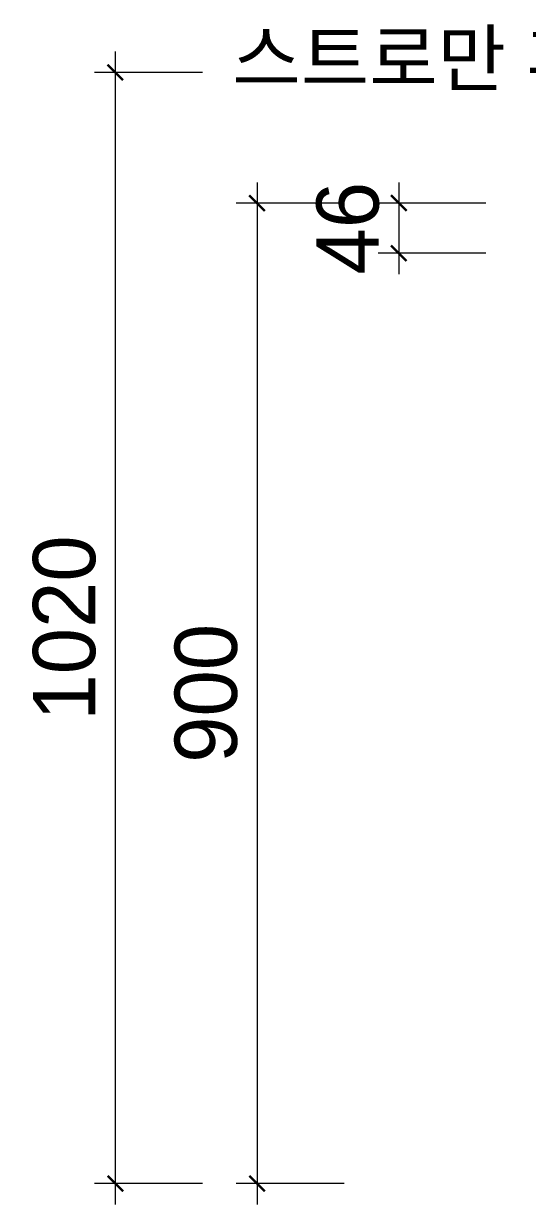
# Model space of a CAD drawing. Header units: millimetres. Extents: x 0 to 28440, y -12508 to -2066.
# Drawn here: x 15032 to 15494, y -11682 to -10598 of the extents above; entities that cross this region are included whole.
import ezdxf

# ---------------------------------------------------------------- set-up
doc = ezdxf.new("R2010")
doc.units = ezdxf.units.MM
doc.layers.add('SH-尺寸标注', color=32, linetype='Continuous')
doc.layers.add('SH-文字标注', color=2, linetype='Continuous', lineweight=13)
doc.styles.get("Standard").update_dxf_attribs({"font": 'GothicA1-Regular.ttf'})
doc.styles.add('T_7_Arial', font='', dxfattribs={"height": 62.5})
doc.styles.get('T_7_Arial').set_extended_font_data('Gothic A1')
doc.dimstyles.new('D_8_1.4', dxfattribs={"dimtxt": 57.14286, "dimasz": 14.285715, "dimexe": 19.04762, "dimexo": 0, "dimgap": 0, "dimtad": 1, "dimdec": 0, "dimzin": 1, "dimdsep": 46, "dimtxsty": 'Standard', "dimblk": 'ARCHTICK', "dimcen": 0.09, "dimdle": 19.04762, "dimclrd": 32, "dimclre": 32, "dimclrt": 2, "dimadec": 0, "dimazin": 0, "dimtfac": 1, "dimtdec": 4, "dimtix": 1, "dimtmove": 2, "dimatfit": 3, "dimfxl": 80.000002, "dimfxlon": 1, "dimtolj": 1, "dimtzin": 0, "dimlwd": 9, "dimlwe": 9, "dimarcsym": 0})

# ---------------------------------------------------------------- blocks, each defined once
blk = doc.blocks.new('_ArchTick')
at = {"color": 0, "linetype": 'ByBlock', "const_width": 0.15}
blk.add_lwpolyline([(-0.5, -0.5), (0.5, 0.5)], dxfattribs=at)
blk = doc.blocks.new('*D186')
at = {"layer": 'Defpoints', "color": 0}
for p in [(15326.2, -10762.7), (15246.2, -11662.7), (15326.2, -11662.7)]:
    blk.add_point(p, dxfattribs=at)
at = {"layer": 'SH-尺寸标注', "color": 32, "linetype": 'Continuous', "lineweight": 9}
for p, q in [((15246.2, -10743.7), (15246.2, -11681.8)), ((15326.2, -10762.7), (15227.2, -10762.7)), ((15326.2, -11662.7), (15227.2, -11662.7))]:
    blk.add_line(p, q, dxfattribs=at)
at = {"layer": 'SH-尺寸标注', "color": 32, "lineweight": 9, "xscale": 14.28571493455343, "yscale": 14.28571493455343, "zscale": 14.28571493455343}
for p, rotation in [((15246.2, -10762.7), 90), ((15246.2, -11662.7), 270)]:
    blk.add_blockref('_ArchTick', p, dxfattribs=dict(at, rotation=rotation))
at = {"layer": 'SH-尺寸标注', "color": 2, "insert": (15199.6, -11212.7), "char_height": 57.14, "attachment_point": 5, "rotation": 90}
blk.add_mtext('\\A1;900', dxfattribs=at)
blk = doc.blocks.new('*D185')
at = {"layer": 'Defpoints', "color": 0}
for p in [(15456.2, -10762.7), (15376.2, -10808.7), (15456.2, -10808.7)]:
    blk.add_point(p, dxfattribs=at)
at = {"layer": 'SH-尺寸标注', "color": 32, "linetype": 'Continuous', "lineweight": 9}
for p, q in [((15376.2, -10743.7), (15376.2, -10827.8)), ((15456.2, -10762.7), (15357.2, -10762.7)), ((15456.2, -10808.7), (15357.2, -10808.7))]:
    blk.add_line(p, q, dxfattribs=at)
at = {"layer": 'SH-尺寸标注', "color": 32, "lineweight": 9, "xscale": 14.28571493455343, "yscale": 14.28571493455343, "zscale": 14.28571493455343}
for p, rotation in [((15376.2, -10762.7), 90), ((15376.2, -10808.7), 270)]:
    blk.add_blockref('_ArchTick', p, dxfattribs=dict(at, rotation=rotation))
at = {"layer": 'SH-尺寸标注', "color": 2, "insert": (15329.6, -10785.7), "char_height": 57.14, "attachment_point": 5, "rotation": 90}
blk.add_mtext('\\A1;46', dxfattribs=at)
blk = doc.blocks.new('*D177')
at = {"layer": 'Defpoints', "color": 0}
for p in [(15196.2, -10642.7), (15116.2, -11662.7), (15196.2, -11662.7)]:
    blk.add_point(p, dxfattribs=at)
at = {"layer": 'SH-尺寸标注', "color": 32, "linetype": 'Continuous', "lineweight": 9}
for p, q in [((15116.2, -10623.7), (15116.2, -11681.8)), ((15196.2, -10642.7), (15097.2, -10642.7)), ((15196.2, -11662.7), (15097.2, -11662.7))]:
    blk.add_line(p, q, dxfattribs=at)
at = {"layer": 'SH-尺寸标注', "color": 32, "lineweight": 9, "xscale": 14.28571493455343, "yscale": 14.28571493455343, "zscale": 14.28571493455343}
for p, rotation in [((15116.2, -10642.7), 90), ((15116.2, -11662.7), 270)]:
    blk.add_blockref('_ArchTick', p, dxfattribs=dict(at, rotation=rotation))
at = {"layer": 'SH-尺寸标注', "color": 2, "insert": (15069.6, -11152.7), "char_height": 57.14, "attachment_point": 5, "rotation": 90}
blk.add_mtext('\\A1;1020', dxfattribs=at)

msp = doc.modelspace()

# ---------------------------------------------------------------- texts
at = {"layer": 'SH-文字标注', "color": 2, "insert": (15843, -10632.6), "char_height": 50, "attachment_point": 5, "line_spacing_factor": 0.8, "style": 'T_7_Arial'}
msp.add_mtext('스트로만 후드일체형 4구 쿡탑 블랙 JJ-HI01', dxfattribs=at)

# ---------------------------------------------------------------- dimensions: what is measured, and where the dimension line sits
at = {"layer": 'SH-尺寸标注', "color": 32, "linetype": 'Continuous'}
for base, p1, p2, picture, middle in [((15116.2, -11662.7), (15196.2, -10642.7), (15196.2, -11662.7), '*D177', (15069.6, -11152.7)), ((15246.2, -11662.7), (15326.2, -10762.7), (15326.2, -11662.7), '*D186', (15199.6, -11212.7)), ((15376.2, -10808.7), (15456.2, -10762.7), (15456.2, -10808.7), '*D185', (15329.6, -10785.7))]:
    dim = msp.add_linear_dim(base=base, p1=p1, p2=p2, angle=270, dimstyle='D_8_1.4', override={"dimscale": 1, "dimclrt": 2}, dxfattribs=at)
    dim.commit()
    dim.dimension.update_dxf_attribs({"geometry": picture, "text_midpoint": middle, "dimtype": 160})

doc.saveas('drawing.dxf')
